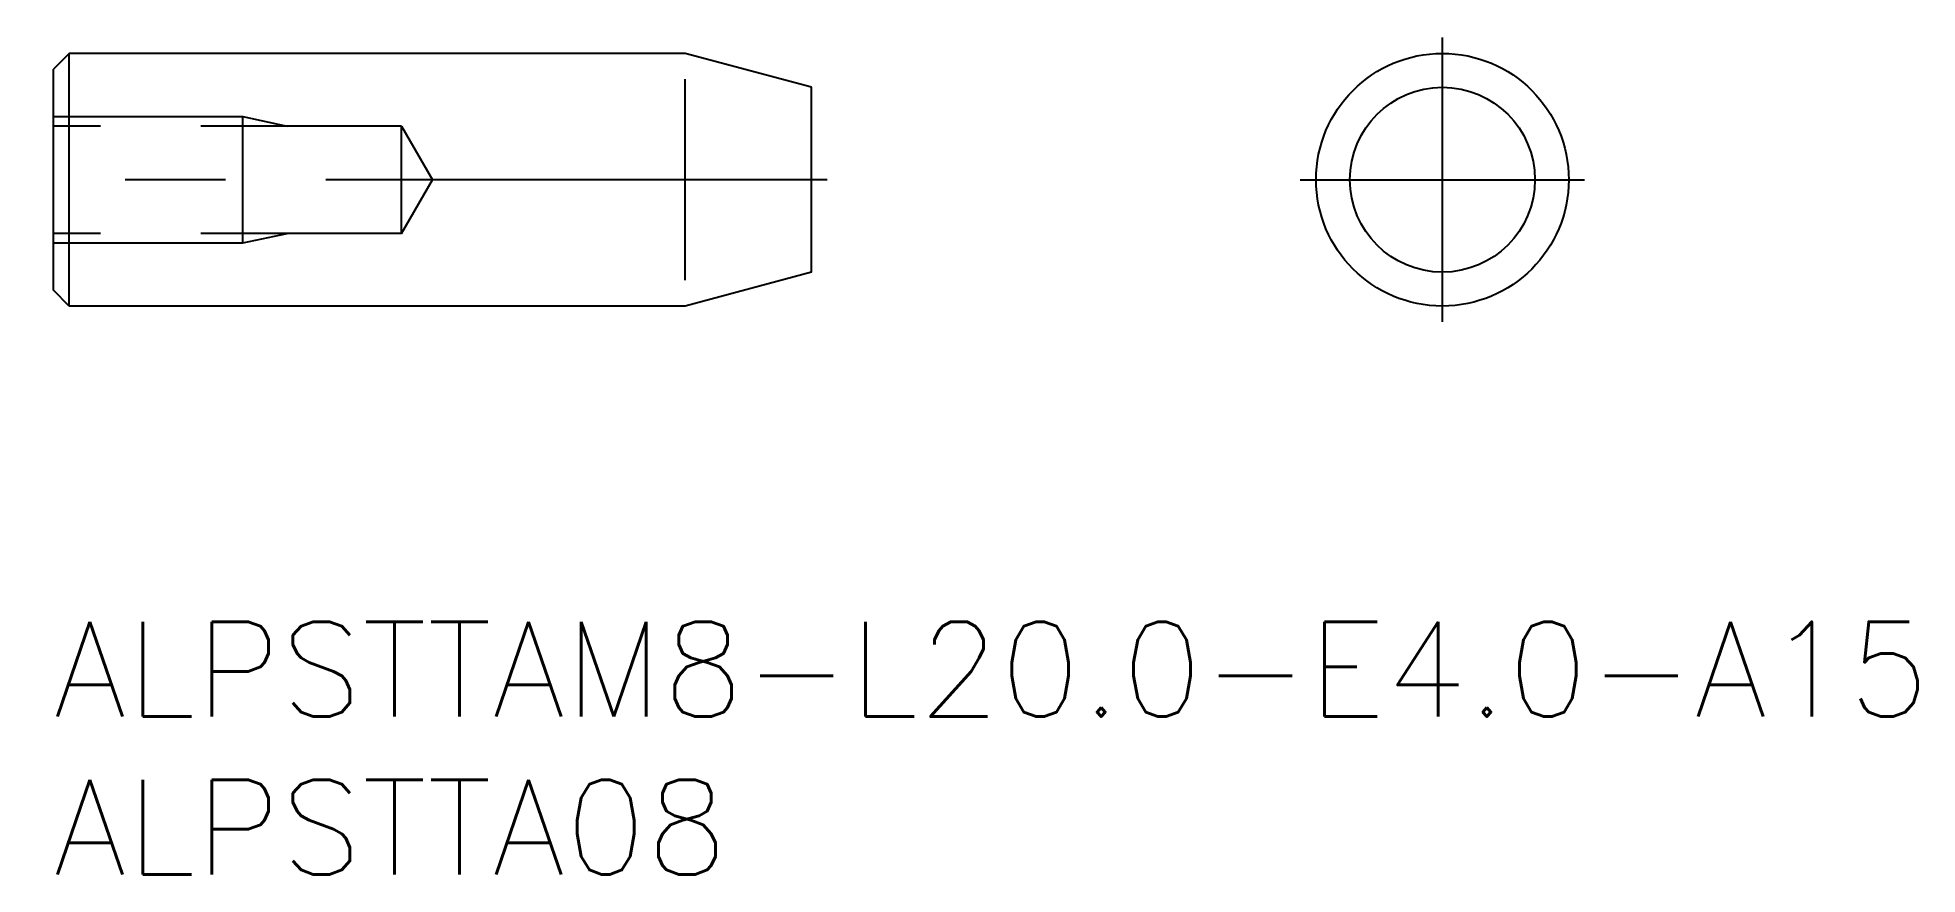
# Model space of a CAD drawing. Extents: x -0.5 to 59, y -8 to 18.5.
import ezdxf

# ---------------------------------------------------------------- set-up
doc = ezdxf.new("R2010")
doc.units = 0
doc.header["$LTSCALE"] = 0.5
doc.linetypes.add('CENTER', pattern=[50.8, 31.75, -6.35, 6.35, -6.35])
doc.linetypes.add('DASHED', pattern=[19.05, 12.7, -6.35])
for name, color, linetype in [('MSM_CENTER', 1, 'CENTER'), ('MSM_CONTINUOUS', 7, 'CONTINUOUS'), ('MSM_DASHED', 4, 'DASHED'), ('MSM_NARROW', 5, 'CONTINUOUS'), ('MSM_PART_NUMBER', 7, 'CONTINUOUS')]:
    doc.layers.add(name, color=color, linetype=linetype)
doc.styles.get("Standard").update_dxf_attribs({"font": 'txt.shx', "height": 1, "bigfont": 'bigfont.shx'})

# ---------------------------------------------------------------- blocks, each defined once
blk = doc.blocks.new('*U3')
at = {"layer": 'MSM_PART_NUMBER'}
blk.add_text('ALPSTTAM8-L20.0-E4.0-A15', height=3, dxfattribs=at).set_placement((0, -3))
blk = doc.blocks.new('*U4')
at = {"layer": 'MSM_PART_NUMBER'}
blk.add_text('ALPSTTA08', height=3, dxfattribs=at).set_placement((0, -8))

msp = doc.modelspace()

# ---------------------------------------------------------------- linework, layer by layer
at = {"layer": 'MSM_CENTER'}
for p, q in [((43.976, 9.5), (43.976, 18.5)), ((24.5, 14), (-0.5, 14)), ((39.476, 14), (48.476, 14))]:
    msp.add_line(p, q, dxfattribs=at)
at = {"layer": 'MSM_CONTINUOUS'}
for p, q in [((0.5, 18), (0, 17.5)), ((20, 18), (0.5, 18)), ((0.5, 10), (0.5, 18)), ((24, 16.928), (20, 18)), ((0, 10.5), (0, 17.5)), ((24, 11.072), (24, 16.928)), ((24, 11.072), (20, 10)), ((0.5, 10), (0, 10.5)), ((20, 10), (0.5, 10))]:
    msp.add_line(p, q, dxfattribs=at)
for radius in [4, 2.928]:
    msp.add_circle((43.976, 14), radius, dxfattribs=at)
at = {"layer": 'MSM_DASHED'}
for p, q in [((0, 16), (6, 16)), ((11.019, 15.7), (0, 15.7)), ((6, 12), (6, 16)), ((6, 16), (7.4, 15.7)), ((11.019, 12.3), (11.019, 15.7)), ((11.019, 15.7), (12, 14)), ((11.019, 12.3), (12, 14)), ((11.019, 12.3), (0, 12.3)), ((0, 12), (6, 12)), ((6, 12), (7.4, 12.3))]:
    msp.add_line(p, q, dxfattribs=at)
at = {"layer": 'MSM_NARROW'}
msp.add_line((20, 10.813), (20, 17.186), dxfattribs=at)

# ---------------------------------------------------------------- block references
at = {"layer": 'MSM_CONTINUOUS'}
for name in ['*U3', '*U4']:
    msp.add_blockref(name, (0, 0), dxfattribs=at)

doc.saveas('drawing.dxf')
